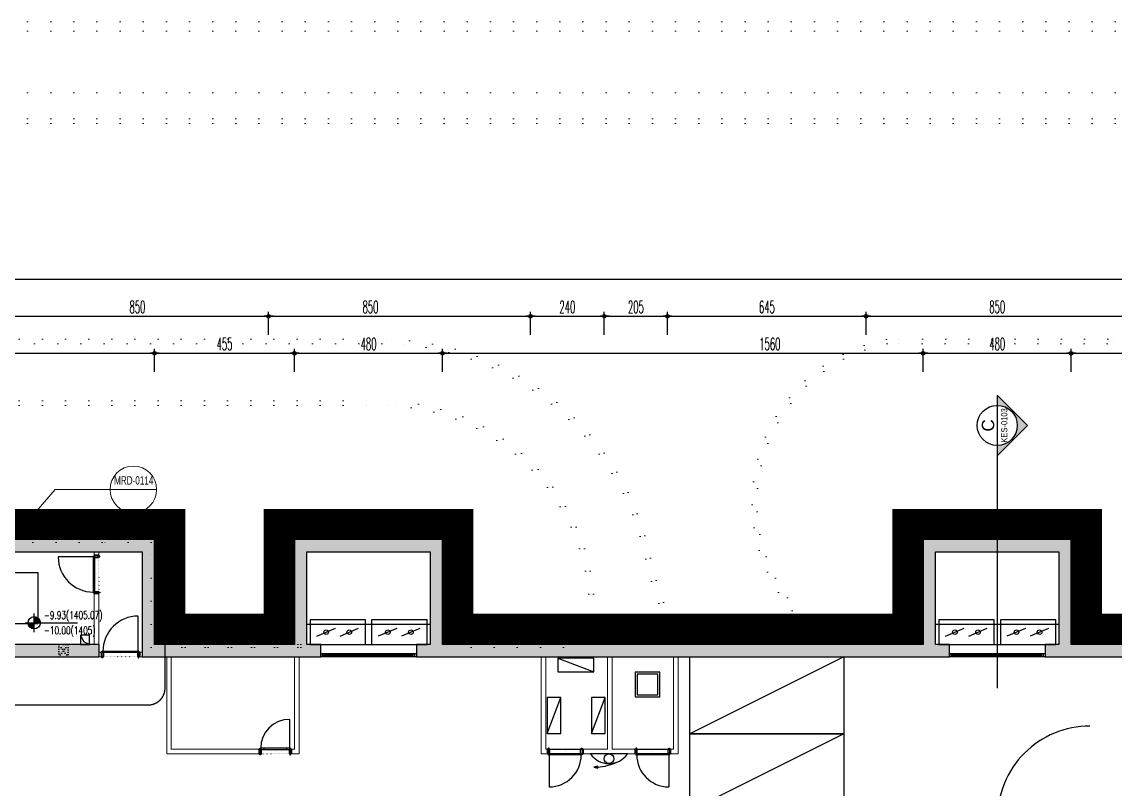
# Model space of a CAD drawing. Extents: x -5598 to 26293, y -3808 to 13850.
# Drawn here: x 12075 to 15622, y 11361 to 13850 of the extents above; entities that cross this region are included whole.
import ezdxf
from ezdxf.enums import TextEntityAlignment as Align

# ---------------------------------------------------------------- set-up
doc = ezdxf.new("R2010")
doc.units = 0
doc.header["$LTSCALE"] = 100
doc.header["$MEASUREMENT"] = 0
for name, pattern in [('DOT', [0.25, 0, -0.25]), ('HIDDEN', [0.375, 0.25, -0.125]), ('HIDDEN2', [4.7625, 3.175, -1.5875])]:
    doc.linetypes.add(name, pattern=pattern)
for name, color, linetype in [('ELEKTRIK', 7, 'Continuous'), ('GOR', 7, 'Continuous'), ('IZ', 7, 'Continuous'), ('KA-PEN', 5, 'Continuous'), ('KA-PEN-3 @ 1', 5, 'Continuous'), ('KA-PEN-4 @ 1', 5, 'Continuous'), ('KA-PEN-5 @ 1', 5, 'Continuous'), ('KOLON', 7, 'Continuous'), ('KOR KASA', 1, 'Continuous'), ('KOT', 7, 'Continuous'), ('MEKANIK', 7, 'Continuous'), ('MERD', 7, 'Continuous'), ('OK', 7, 'Continuous'), ('OLCU DIS', 7, 'Continuous'), ('SOLID', 7, 'Continuous'), ('TARAMA', 7, 'Continuous'), ('TEFRIS', 7, 'Continuous'), ('TEFRIS YANGIN', 7, 'Continuous'), ('YAZI', 7, 'Continuous')]:
    doc.layers.add(name, color=color, linetype=linetype)
for name, color, linetype, lineweight in [('Y-DETAIL NUMBER', 140, 'Continuous', 18), ('Y-DUVAR GAZBETON', 161, 'Continuous', 20), ('YOLLAR', 7, 'Continuous', 15)]:
    doc.layers.add(name, color=color, linetype=linetype, lineweight=lineweight)
doc.styles.add('ARIAL', font='arial.ttf', dxfattribs={"width": 0.7})
doc.styles.add('OLC-50', font='romans.shx', dxfattribs={"width": 0.5, "height": 0.15})
doc.styles.add('olcu', font='romans.shx', dxfattribs={"width": 0.5})
doc.styles.add('style5', font='', dxfattribs={"height": 12})
doc.styles.get('style5').set_extended_font_data('Haettenschweiler', bold=True)
doc.dimstyles.new('1-200', dxfattribs={"dimtxt": 40, "dimasz": 2, "dimexe": 0, "dimexo": 0, "dimgap": 10, "dimtad": 1, "dimdec": 4, "dimrnd": 0.1, "dimzin": 9, "dimdsep": 46, "dimtxsty": 'olcu', "dimblk1": 'SOL', "dimblk2": 'SAG', "dimsah": 1, "dimcen": 0, "dimse1": 1, "dimse2": 1, "dimclre": 13, "dimadec": 0, "dimazin": 0, "dimtfac": 1, "dimtdec": 4, "dimtix": 1, "dimtmove": 2, "dimatfit": 2, "dimldrblk": 'SOL', "dimfxl": 0, "dimtolj": 1, "dimarcsym": 0})

# ---------------------------------------------------------------- blocks, each defined once
blk = doc.blocks.new('OK-OTOPARK2')
at = {"layer": 'OK'}
blk.add_lwpolyline([(212.1, 87.9, 0.414214), (-87.9, -212.1)], format="xyb", dxfattribs=at)
blk.add_lwpolyline([(-88.2, -324.2), (-54.2, -212.1), (-121.6, -212.1)], close=True, dxfattribs=at)
blk = doc.blocks.new('OTOPARK')
at = {"color": 0}
blk.add_line((0, 0), (250, -500), dxfattribs=at)
blk.add_lwpolyline([(0, -500), (0, 0), (250, 0), (250, -500)], close=True, dxfattribs=at)
blk = doc.blocks.new('*U42')
h = blk.add_hatch(color=256)
edge = h.paths.add_edge_path()
edge.add_arc((0, 0), 0.65, 180, 360, ccw=False)
edge.add_line((-0.65, 0), (-0.985, 0))
edge.add_line((-0.985, 0), (0, -0.985))
edge.add_line((0, -0.985), (0.985, 0))
edge.add_line((0.985, 0), (0.65, 0))
at = {"linetype": 'HIDDEN2', "ltscale": 0.2}
blk.add_line((-0.985, 0), (-8.523, 0), dxfattribs=at)
for p, q in [((0.985, 0), (-0.985, 0)), ((0, -0.985), (-0.985, 0)), ((0, -0.985), (0.985, 0))]:
    blk.add_line(p, q)
blk.add_circle((0, 0), 0.65)
at = {"style": 'ARIAL'}
blk.add_attdef('A', text='', height=0.4, dxfattribs=at).set_placement((0, 0.3), align=Align.MIDDLE_CENTER)
at = {"style": 'ARIAL', "width": 0.8}
blk.add_attdef('AL134', text='', height=0.2, dxfattribs=at).set_placement((0, -0.225), align=Align.MIDDLE_CENTER)
blk = doc.blocks.new('KESIT YERLERI')
at = {"layer": 'YAZI', "color": 7, "xscale": 100, "yscale": 100, "zscale": 100, "rotation": 90}
blk.add_blockref('*U42', (18535, 20920.4), dxfattribs=at).add_auto_attribs({'A': 'C', 'AL134': 'KES-0103'})
blk = doc.blocks.new('*U550')
at = {"color": 0, "linetype": 'ByBlock', "ltscale": 3}
for p, q in [((14849.9, 1530), (-5410.1, 1530)), ((14849.9, 1500), (-5410.1, 1500)), ((14849.9, 1300), (-5410.1, 1300)), ((14849.9, 1215), (-5410.1, 1215)), ((14849.9, 1200), (-5410.1, 1200)), ((1230, 500), (7363, 500)), ((9718.4, 500), (9001, 500)), ((7363, 485), (1230, 485)), ((9716.9, 485), (9002.5, 485))]:
    blk.add_line(p, q, dxfattribs=at)
at = {"color": 16, "linetype": 'ByBlock', "ltscale": 3}
for p, q in [((1230, 300), (7363, 300)), ((1230, 285), (7363, 285)), ((6456, -149), (5645, -149)), ((6456, -159), (5655, -159)), ((6625, -149), (6456, -149)), ((6615, -159), (6456, -159)), ((6615, -500), (6615, -159)), ((6625, -490), (6625, -149)), ((7100, -490), (6625, -490)), ((7952.9, -485), (7550, -485)), ((7100, -500), (6615, -500)), ((7952.9, -500), (7550, -500))]:
    blk.add_line(p, q, dxfattribs=at)
for points in [[(7090, -490), (6625, -490), (6625, -149), (6456, -149)], [(7090, -500), (6615, -500), (6615, -159), (6456, -159)]]:
    blk.add_lwpolyline(points, dxfattribs=at)
at = {"color": 0, "linetype": 'ByBlock', "ltscale": 3}
for centre, radius, start, end in [((7363, -390), 890, 11.6684, 90), ((9104.7, -30), 540, 101.071, 238.4187), ((9614.7, -30), 540, 301.5855, 78.9261), ((7363, -390), 875, 11.6684, 90), ((9104.7, -30), 525, 101.2285, 241.1919), ((9614.7, -30), 525, 298.813, 78.7685), ((9106.2, -30), 890, 191.6684, 211.1215), ((9106.2, -30), 905, 191.6684, 210.5498)]:
    blk.add_arc(centre, radius, start, end, dxfattribs=at)
at = {"color": 16, "linetype": 'ByBlock', "ltscale": 3}
for centre, radius, start, end in [((7363, -390), 690, 359.0289, 90), ((7363, -390), 675, 359.0289, 90), ((7952.9, -400), 85, 270, 359.0289), ((7952.9, -400), 100, 270, 359.0289)]:
    blk.add_arc(centre, radius, start, end, dxfattribs=at)
blk = doc.blocks.new('DETAYNO4-200')
at = {"layer": 'Y-DETAIL NUMBER'}
for p, q in [((-107976.8, -237574.8), (-107576.8, -237574.8)), ((-107576.8, -237574.8), (-107105.9, -237574.8))]:
    blk.add_line(p, q, dxfattribs=at)
blk.add_circle((-107776.8, -237574.8), 200, dxfattribs=at)
at = {"layer": 'Y-DETAIL NUMBER', "style": 'style5'}
for tag, p in [('CIZIMNO', (-107776.8, -237564.8)), ('PAFTANO', (-107776.8, -237702.7))]:
    blk.add_attdef(tag, text='', height=120, dxfattribs=at).set_placement(p, align=Align.CENTER)
blk = doc.blocks.new('ELEKTRIK DATA KABINI')
at = {"color": 0}
for points in [[(0, -80), (80, -80), (80, 0), (0, 0)], [(6.5, -73.5), (73.5, -73.5), (73.5, -6.5), (6.5, -6.5)]]:
    blk.add_lwpolyline(points, close=True, dxfattribs=at)
blk = doc.blocks.new('ELEKTRIK PANO')
at = {"color": 0}
blk.add_line((0, -116.8), (43.8, 0), dxfattribs=at)
blk.add_lwpolyline([(0, -116.8), (43.8, -116.8), (43.8, 0), (0, 0)], close=True, dxfattribs=at)
blk = doc.blocks.new('*U93')
at = {"layer": 'KOR KASA'}
for p, q in [((0, 126), (15, 126)), ((15, 126), (15, 123)), ((0, 23), (0, 20)), ((0, 23), (15, 23)), ((15, 23), (15, 20))]:
    blk.add_line(p, q, dxfattribs=at)
for points in [[(15, 126), (0, 123)], [(0, 126), (15, 123)], [(0, 126), (0, 123)], [(0, 123), (15, 123)], [(15, 23), (0, 20)], [(0, 23), (15, 20)], [(0, 20), (15, 20)]]:
    blk.add_lwpolyline(points, dxfattribs=at)
blk = doc.blocks.new('*U95')
at = {"layer": 'KOR KASA'}
for p, q in [((0, 126), (15, 126)), ((15, 126), (15, 123)), ((0, 13), (0, 10)), ((0, 13), (15, 13)), ((15, 13), (15, 10))]:
    blk.add_line(p, q, dxfattribs=at)
for points in [[(15, 126), (0, 123)], [(0, 126), (15, 123)], [(0, 126), (0, 123)], [(0, 123), (15, 123)], [(15, 13), (0, 10)], [(0, 13), (15, 10)], [(0, 10), (15, 10)]]:
    blk.add_lwpolyline(points, dxfattribs=at)
blk = doc.blocks.new('*U101')
at = {"layer": 'KOR KASA'}
for p, q in [((0, 126), (15, 126)), ((15, 126), (15, 123)), ((0, 13), (0, 10)), ((0, 13), (15, 13)), ((15, 13), (15, 10))]:
    blk.add_line(p, q, dxfattribs=at)
for points in [[(15, 126), (0, 123)], [(0, 126), (15, 123)], [(0, 126), (0, 123)], [(0, 123), (15, 123)], [(15, 13), (0, 10)], [(0, 13), (15, 10)], [(0, 10), (15, 10)]]:
    blk.add_lwpolyline(points, dxfattribs=at)
blk = doc.blocks.new('*U167')
at = {"color": 0, "lineweight": -2}
for p, q in [((-3, 18), (-3, 112)), ((-87, 18), (-87, 14)), ((-50, 7.5), (-50, 7.5)), ((-13, 18), (-13, 14))]:
    blk.add_line(p, q, dxfattribs=at)
at = {"color": 0, "linetype": 'DOT', "ltscale": 0.1}
blk.add_line((-100, 0), (0, 0), dxfattribs=at)
at = {"color": 0, "lineweight": -2}
for points in [[(-100, 15), (-100, 18), (-97, 18), (-97, 14), (-95, 14), (-95, 1), (-97, 1), (-97, -3), (-100, -3), (-100, 0)], [(0, 15), (0, 18), (-3, 18), (-3, 14), (-5, 14), (-5, 1), (-3, 1), (-3, -3), (0, -3), (0, 0)]]:
    blk.add_lwpolyline(points, dxfattribs=at)
blk.add_lwpolyline([(-97, 18), (-97, 14), (-3, 14), (-3, 18)], close=True, dxfattribs=at)
blk.add_arc((-3, 18), 94, 90, 180, dxfattribs=at)
at = {"style": 'OLC-50', "width": 0.5, "flags": 1}
for tag, p in [('K-NO', (-172.8, -83.8)), ('K-KANRENK', (7.7, -88.8)), ('K-BLOK', (-173.4, -120.6)), ('K-KASRENK', (8.8, -126.7)), ('K-KAT', (-174.3, -156)), ('K-TAMACILMA', (7.2, -165.7)), ('K-MAHALKOD', (-173.3, -194)), ('K-FOTOSEL', (8.2, -201.7)), ('K-MAHALAD', (-174.8, -233)), ('K-HERMETIK', (10.1, -236.3)), ('K-ACILISYON', (-173.8, -268.9)), ('K-HIDROLIK', (7.8, -270.2)), ('K-YANGIN', (-171.9, -303.5)), ('K-KART', (9.6, -303.8)), ('K-KANATTIP', (-174.2, -337.4)), ('K-BAND', (8.2, -345.7)), ('K-KANATMALZ', (-172.4, -371.1)), ('K-MENFEZ', (10.1, -380.3)), ('K-KASAMALZ', (-171.4, -410.1)), ('K-PBAR', (7.8, -414.1)), ('K-KASATIP', (-172, -446.8)), ('K-ELEKTRIKLI', (9.6, -447.8)), ('K-DUVAR', (-172, -485.2)), ('K-TIP', (9.6, -486.4)), ('K-REZ1', (9.6, -524.3)), ('K-REZ2', (9.6, -560.8)), ('K-REZ3', (9.6, -600.7))]:
    blk.add_attdef(tag, p, '', height=30, dxfattribs=at)
blk = doc.blocks.new('*U226')
at = {"color": 0, "linetype": 'DOT', "ltscale": 0.2}
blk.add_line((-110, 15), (0, 15), dxfattribs=at)
at = {"color": 0}
for p, q in [((-97, -3), (-97, 1)), ((-55, 7.5), (-55, 7.5)), ((-13.1, -3), (-13.1, 1)), ((-3, -3), (-3, -107))]:
    blk.add_line(p, q, dxfattribs=at)
at = {"color": 0, "lineweight": -3}
for points in [[(-110, 0), (-110, -3), (-107, -3), (-107, 1), (-105, 1), (-105, 14), (-107, 14), (-107, 18), (-110, 18), (-110, 15)], [(0, 0), (0, -3), (-3, -3), (-3, 1), (-5, 1), (-5, 14), (-3, 14), (-3, 18), (0, 18), (0, 15)]]:
    blk.add_lwpolyline(points, dxfattribs=at)
at = {"color": 0}
blk.add_lwpolyline([(-107, -3), (-107, 1), (-3, 1), (-3, -3)], close=True, dxfattribs=at)
blk.add_arc((-3, -3), 104, 180, 270, dxfattribs=at)
at = {"style": 'OLC-50', "width": 0.5, "flags": 1}
for tag, p in [('K-NO', (-177.8, -83.8)), ('K-KANRENK', (2.7, -88.8)), ('K-BLOK', (-178.4, -120.6)), ('K-KASRENK', (3.8, -126.7)), ('K-KAT', (-179.3, -156)), ('K-TAMACILMA', (2.2, -165.7)), ('K-MAHALKOD', (-178.3, -194)), ('K-FOTOSEL', (3.2, -201.7)), ('K-MAHALAD', (-179.8, -233)), ('K-HERMETIK', (5.1, -236.3)), ('K-ACILISYON', (-178.8, -268.9)), ('K-HIDROLIK', (2.8, -270.2)), ('K-YANGIN', (-176.9, -303.5)), ('K-KART', (4.6, -303.8)), ('K-KANATTIP', (-179.2, -337.4)), ('K-BAND', (3.2, -345.7)), ('K-KANATMALZ', (-177.4, -371.1)), ('K-MENFEZ', (5.1, -380.3)), ('K-KASAMALZ', (-176.4, -410.1)), ('K-PBAR', (2.8, -414.1)), ('K-KASATIP', (-177, -446.8)), ('K-ELEKTRIKLI', (4.6, -447.8)), ('K-DUVAR', (-177, -485.2)), ('K-TIP', (4.6, -496.9)), ('K-REZ1', (4.6, -534.8)), ('K-REZ2', (4.6, -571.3)), ('K-REZ3', (4.6, -611.2))]:
    blk.add_attdef(tag, p, '', height=30, dxfattribs=at)
blk = doc.blocks.new('*U227')
at = {"color": 0, "linetype": 'DOT', "ltscale": 0.2}
blk.add_line((-110, 15), (0, 15), dxfattribs=at)
at = {"color": 0}
for p, q in [((-97, -3), (-97, 1)), ((-55, 7.5), (-55, 7.5)), ((-13.1, -3), (-13.1, 1)), ((-107, -3), (-107, -107))]:
    blk.add_line(p, q, dxfattribs=at)
at = {"color": 0, "lineweight": -3}
for points in [[(-110, 0), (-110, -3), (-107, -3), (-107, 1), (-105, 1), (-105, 14), (-107, 14), (-107, 18), (-110, 18), (-110, 15)], [(0, 0), (0, -3), (-3, -3), (-3, 1), (-5, 1), (-5, 14), (-3, 14), (-3, 18), (0, 18), (0, 15)]]:
    blk.add_lwpolyline(points, dxfattribs=at)
at = {"color": 0}
blk.add_lwpolyline([(-107, -3), (-107, 1), (-3, 1), (-3, -3)], close=True, dxfattribs=at)
blk.add_arc((-107, -3), 104, 270, 0, dxfattribs=at)
at = {"style": 'OLC-50', "width": 0.5, "flags": 1}
for tag, p in [('K-NO', (-177.8, -83.8)), ('K-KANRENK', (2.7, -88.8)), ('K-BLOK', (-178.4, -120.6)), ('K-KASRENK', (3.8, -126.7)), ('K-KAT', (-179.3, -156)), ('K-TAMACILMA', (2.2, -165.7)), ('K-MAHALKOD', (-178.3, -194)), ('K-FOTOSEL', (3.2, -201.7)), ('K-MAHALAD', (-179.8, -233)), ('K-HERMETIK', (5.1, -236.3)), ('K-ACILISYON', (-178.8, -268.9)), ('K-HIDROLIK', (2.8, -270.2)), ('K-YANGIN', (-176.9, -303.5)), ('K-KART', (4.6, -303.8)), ('K-KANATTIP', (-179.2, -337.4)), ('K-BAND', (3.2, -345.7)), ('K-KANATMALZ', (-177.4, -371.1)), ('K-MENFEZ', (5.1, -380.3)), ('K-KASAMALZ', (-176.4, -410.1)), ('K-PBAR', (2.8, -414.1)), ('K-KASATIP', (-177, -446.8)), ('K-ELEKTRIKLI', (4.6, -447.8)), ('K-DUVAR', (-177, -485.2)), ('K-TIP', (4.6, -496.9)), ('K-REZ1', (4.6, -534.8)), ('K-REZ2', (4.6, -571.3)), ('K-REZ3', (4.6, -611.2))]:
    blk.add_attdef(tag, p, '', height=30, dxfattribs=at)
blk = doc.blocks.new('KOT-PL(TEMIZ&KABA)')
at = {"layer": 'KOT', "linetype": 'Continuous', "lineweight": -3}
h = blk.add_hatch(color=7, dxfattribs=at)
h.paths.add_polyline_path([(0, 0), (0.2, 0, 0.414214), (0, 0.2)])
h.paths.add_polyline_path([(0, 0), (-0.2, 0, 0.414214), (0, -0.2)])
at = {"layer": 'KOT', "color": 7, "lineweight": -3}
for p, q in [((-0.3, 0), (1.4, 0)), ((0, -0.3), (0, 0.3))]:
    blk.add_line(p, q, dxfattribs=at)
at = {"layer": 'KOT', "color": 7, "linetype": 'Continuous', "lineweight": -3}
blk.add_circle((0, 0), 0.2, dxfattribs=at)
at = {"layer": 'KOT', "color": 7, "linetype": 'Continuous', "lineweight": -3, "style": 'olcu', "width": 0.7}
for tag, p in [('KOTTEMIZ', (0.31, 0.122)), ('KOTKABA', (0.31, -0.373))]:
    blk.add_attdef(tag, p, '', height=0.25, dxfattribs=at)
blk = doc.blocks.new('*U542')
h = blk.add_hatch()
h.set_pattern_fill('LINE', color=16, scale=25, angle=45)
h.set_pattern_definition([(45, (160, 0), (-2.20971, 2.20971), [])])
h.paths.add_polyline_path([(300, -10), (300, 0), (10, 0), (10, -10)])
at = {"color": 0}
for p, q in [((0, 0), (310, 0)), ((5, 0), (5, -10)), ((10, 0), (10, -10)), ((300, 0), (300, -10)), ((305, 0), (305, -10)), ((0, -10), (310, -10))]:
    blk.add_line(p, q, dxfattribs=at)
at = {"color": 16}
blk.add_line((310, -40), (0, -40), dxfattribs=at)
blk = doc.blocks.new('*U506')
at = {"color": 0, "linetype": 'DOT', "ltscale": 0.1}
blk.add_line((-120, 15), (0, 15), dxfattribs=at)
at = {"color": 0, "lineweight": -2}
for p, q in [((-107, -3), (-107, 1)), ((-60, 7.5), (-60, 7.5)), ((-13.1, -3), (-13.1, 1)), ((-117, -3), (-117, -117))]:
    blk.add_line(p, q, dxfattribs=at)
for points in [[(-120, 0), (-120, -3), (-117, -3), (-117, 1), (-115, 1), (-115, 14), (-117, 14), (-117, 18), (-120, 18), (-120, 15)], [(0, 0), (0, -3), (-3, -3), (-3, 1), (-5, 1), (-5, 14), (-3, 14), (-3, 18), (0, 18), (0, 15)]]:
    blk.add_lwpolyline(points, dxfattribs=at)
blk.add_lwpolyline([(-117, -3), (-117, 1), (-3, 1), (-3, -3)], close=True, dxfattribs=at)
blk.add_arc((-117, -3), 114, 270, 0, dxfattribs=at)
at = {"style": 'OLC-50', "width": 0.5, "flags": 1}
for tag, p in [('K-NO', (-182.8, -83.8)), ('K-KANRENK', (-2.3, -88.8)), ('K-BLOK', (-183.4, -120.6)), ('K-KASRENK', (-1.2, -126.7)), ('K-KAT', (-184.3, -156)), ('K-TAMACILMA', (-2.8, -165.7)), ('K-MAHALKOD', (-183.3, -194)), ('K-FOTOSEL', (-1.8, -201.7)), ('K-MAHALAD', (-184.8, -233)), ('K-HERMETIK', (0.1, -236.3)), ('K-ACILISYON', (-183.8, -268.9)), ('K-HIDROLIK', (-2.2, -270.2)), ('K-YANGIN', (-181.9, -303.5)), ('K-KART', (-0.4, -303.8)), ('K-KANATTIP', (-184.2, -337.4)), ('K-BAND', (-1.8, -345.7)), ('K-KANATMALZ', (-182.4, -371.1)), ('K-MENFEZ', (0.1, -380.3)), ('K-KASAMALZ', (-181.4, -410.1)), ('K-PBAR', (-2.2, -414.1)), ('K-KASATIP', (-182, -446.8)), ('K-ELEKTRIKLI', (-0.4, -447.8)), ('K-DUVAR', (-182, -485.2)), ('K-TIP', (-0.4, -486.4)), ('K-REZ1', (-0.4, -524.3)), ('K-REZ2', (-0.4, -560.8)), ('K-REZ3', (-0.4, -600.7))]:
    blk.add_attdef(tag, p, '', height=30, dxfattribs=at)
blk = doc.blocks.new('*U519')
at = {"color": 0, "linetype": 'DOT', "ltscale": 0.1}
blk.add_line((-120, 15), (0, 15), dxfattribs=at)
at = {"color": 0, "lineweight": -2}
for p, q in [((-107, -3), (-107, 1)), ((-60, 7.5), (-60, 7.5)), ((-13.1, -3), (-13.1, 1)), ((-117, -3), (-117, -117))]:
    blk.add_line(p, q, dxfattribs=at)
for points in [[(-120, 0), (-120, -3), (-117, -3), (-117, 1), (-115, 1), (-115, 14), (-117, 14), (-117, 18), (-120, 18), (-120, 15)], [(0, 0), (0, -3), (-3, -3), (-3, 1), (-5, 1), (-5, 14), (-3, 14), (-3, 18), (0, 18), (0, 15)]]:
    blk.add_lwpolyline(points, dxfattribs=at)
blk.add_lwpolyline([(-117, -3), (-117, 1), (-3, 1), (-3, -3)], close=True, dxfattribs=at)
blk.add_arc((-117, -3), 114, 270, 0, dxfattribs=at)
at = {"style": 'OLC-50', "width": 0.5, "flags": 1}
for tag, p in [('K-NO', (-182.8, -83.8)), ('K-KANRENK', (-2.3, -88.8)), ('K-BLOK', (-183.4, -120.6)), ('K-KASRENK', (-1.2, -126.7)), ('K-KAT', (-184.3, -156)), ('K-TAMACILMA', (-2.8, -165.7)), ('K-MAHALKOD', (-183.3, -194)), ('K-FOTOSEL', (-1.8, -201.7)), ('K-MAHALAD', (-184.8, -233)), ('K-HERMETIK', (0.1, -236.3)), ('K-ACILISYON', (-183.8, -268.9)), ('K-HIDROLIK', (-2.2, -270.2)), ('K-YANGIN', (-181.9, -303.5)), ('K-KART', (-0.4, -303.8)), ('K-KANATTIP', (-184.2, -337.4)), ('K-BAND', (-1.8, -345.7)), ('K-KANATMALZ', (-182.4, -371.1)), ('K-MENFEZ', (0.1, -380.3)), ('K-KASAMALZ', (-181.4, -410.1)), ('K-PBAR', (-2.2, -414.1)), ('K-KASATIP', (-182, -446.8)), ('K-ELEKTRIKLI', (-0.4, -447.8)), ('K-DUVAR', (-182, -485.2)), ('K-TIP', (-0.4, -486.4)), ('K-REZ1', (-0.4, -524.3)), ('K-REZ2', (-0.4, -560.8)), ('K-REZ3', (-0.4, -600.7))]:
    blk.add_attdef(tag, p, '', height=30, dxfattribs=at)
blk = doc.blocks.new('*U91')
at = {"layer": 'KOR KASA'}
for p, q in [((0, 126), (15, 126)), ((15, 126), (15, 123)), ((0, 3), (0, 0)), ((0, 3), (15, 3)), ((15, 3), (15, 0))]:
    blk.add_line(p, q, dxfattribs=at)
for points in [[(15, 126), (0, 123)], [(0, 126), (15, 123)], [(0, 126), (0, 123)], [(0, 123), (15, 123)], [(15, 3), (0, 0)], [(0, 3), (15, 0)], [(0, 0), (15, 0)]]:
    blk.add_lwpolyline(points, dxfattribs=at)
blk = doc.blocks.new('TASIYICI SISTEM (1.BODRUM KAT)')
at = {"layer": 'TARAMA'}
h = blk.add_hatch(dxfattribs=at)
h.set_pattern_fill('ANSI33', color=253, scale=100)
h.set_pattern_definition([(45, (-5880, -12320), (-17.67767, 17.67767), []), (45, (-5862.322, -12320), (-17.67767, 17.67767), [12.5, -6.25])])
h.paths.add_polyline_path([(14455, -490), (14410, -490), (14410, -190), (14810, -190), (14810, -490), (14765, -490), (14765, -530), (14890, -530), (14890, -1480), (15145, -1480), (15145, -1450), (14920, -1450), (14920, -530), (15350, -530), (15350, -4295.5), (15370, -4340.5), (15390, -4295.5), (15390, -490), (14850, -490), (14850, -150), (14370, -150), (14370, -490), (9600, -490), (9600, -150), (9120, -150), (9120, -490), (7560, -490), (7560, -150), (7080, -150), (7080, -490), (6625, -490), (6625, -150), (5645, -150), (5645, -490), (5200, -490), (5200, -150), (4720, -150), (4720, -490), (2000, -490), (2000, -150), (1520, -150), (1520, -490), (375, -490), (375, -150), (-55, -150), (-55, -110), (-2165, -110), (-2165, -20), (-3305, -20), (-3305, 320), (-3910, 320), (-3910, -20), (-4940, -20), (-4940, 320), (-5610, 320), (-5610, -20), (-6080, -20), (-6080, -60), (-5525, -60), (-5525, -20), (-5570, -20), (-5570, 280), (-5170, 280), (-5170, -20), (-5215, -20), (-5215, -60), (-5110, -60), (-5110, -20), (-5145, -20), (-5145, 280), (-4980, 280), (-4980, -20), (-5020, -20), (-5020, -60), (-3825, -60), (-3825, -20), (-3870, -20), (-3870, 280), (-3470, 280), (-3470, -20), (-3515, -20), (-3515, -60), (-3445, -60), (-3445, -20), (-3445, 280), (-3345, 280), (-3345, -60), (-2225, -60), (-2225, -190), (-2095, -190), (-2095, -150), (-1385, -150), (-1385, -265), (-1355, -265), (-1355, -150), (-1005, -150), (-1005, -265), (-975, -265), (-975, -150), (-95, -150), (-95, -580), (-975, -580), (-975, -405), (-1005, -405), (-1005, -610), (-65, -610), (-65, -530), (205, -530), (205, -490), (-65, -490), (-65, -190), (335, -190), (335, -490), (325, -490), (325, -530), (1605, -530), (1605, -490), (1560, -490), (1560, -190), (1960, -190), (1960, -490), (1915, -490), (1915, -530), (4805, -530), (4805, -490), (4760, -490), (4760, -190), (5160, -190), (5160, -490), (5115, -490), (5115, -530), (6445, -530), (6445, -490), (5685, -490), (5685, -190), (6585, -190), (6585, -530), (7165, -530), (7165, -490), (7120, -490), (7120, -190), (7520, -190), (7520, -490), (7475, -490), (7475, -530), (9205, -530), (9205, -490), (9160, -490), (9160, -190), (9560, -190), (9560, -490), (9515, -490), (9515, -530), (14455, -530)])
at = {"layer": 'GOR', "color": 6}
for p, q in [((7520, -425), (7120, -425)), ((9560, -425), (9160, -425))]:
    blk.add_line(p, q, dxfattribs=at)
at = {"layer": 'GOR', "color": 6, "ltscale": 0.5}
blk.add_lwpolyline([(6385, -490), (6415, -490), (6415, -460), (6385, -460)], close=True, dxfattribs=at)
blk.add_lwpolyline([(6385, -460), (6395, -480), (6415, -490)], dxfattribs=at)
at = {"layer": 'IZ', "color": 4, "linetype": 'DOT', "ltscale": 0.3}
for p, q in [((6345, -530), (6315, -490)), ((6315, -530), (6345, -490))]:
    blk.add_line(p, q, dxfattribs=at)
blk.add_lwpolyline([(6315, -530), (6345, -530), (6345, -490), (6315, -490)], close=True, dxfattribs=at)
at = {"layer": 'KOLON', "color": 4}
blk.add_line((6445, -490), (6445, -530), dxfattribs=at)
for points in [[(6445, -490), (5685, -490)], [(5685, -190), (6585, -190), (6585, -530), (7165, -530), (7165, -490), (7120, -490), (7120, -190), (7520, -190), (7520, -490), (7475, -490), (7475, -530), (9205, -530), (9205, -490), (9160, -490), (9160, -190), (9560, -190), (9560, -490), (9515, -490), (9515, -530), (14455, -530)], [(15390, -5575), (15390, -490), (14850, -490), (14850, -150), (14370, -150), (14370, -490), (9600, -490), (9600, -150), (9120, -150), (9120, -490), (7560, -490), (7560, -150), (7080, -150), (7080, -490), (6625, -490), (6625, -150), (5645, -150)], [(4760, -490), (4760, -190), (5160, -190), (5160, -490), (5115, -490), (5115, -530), (6445, -530)]]:
    blk.add_lwpolyline(points, dxfattribs=at)
at = {"layer": 'MERD', "color": 6}
blk.add_lwpolyline([(5889.9, -422.5), (6247.5, -422.5), (6247.5, -257.5), (5752.5, -257.5), (5752.5, -422.5), (5884.9, -422.5)], dxfattribs=at)
at = {"layer": 'Y-DUVAR GAZBETON'}
for p, q in [((6430, -190), (6430, -200)), ((6430, -200), (6445, -200)), ((6445, -190), (6445, -200)), ((6430, -326), (6430, -490)), ((6430, -326), (6445, -326)), ((6445, -326), (6445, -490))]:
    blk.add_line(p, q, dxfattribs=at)
for points in [[(6445, -530), (6452, -530), (6452, -515), (6445, -515)], [(6585, -530), (6578, -530), (6578, -515), (6585, -515)]]:
    blk.add_lwpolyline(points, dxfattribs=at)
at = {"layer": 'KA-PEN', "color": 5, "rotation": 180}
for p in [(7475, -530), (9515, -530)]:
    blk.add_blockref('*U542', p, dxfattribs=at)
at = {"layer": 'KA-PEN-5 @ 1'}
for name, p, rotation in [('*U519', (6430, -323), 270), ('*U506', (6455, -515), 180)]:
    blk.add_blockref(name, p, dxfattribs=dict(at, rotation=rotation))
at = {"layer": 'KOR KASA'}
for p, rotation in [((6445, -200), 180), ((6452, -515), 270)]:
    blk.add_blockref('*U91', p, dxfattribs=dict(at, rotation=rotation))
at = {"layer": 'KOT', "xscale": 100, "yscale": 100, "zscale": 100}
blk.add_blockref('KOT-PL(TEMIZ&KABA)', (6235.2, -419.6), dxfattribs=at).add_auto_attribs({'KOTTEMIZ': '-9.93(1405.07)', 'KOTKABA': '-10.00(1405)'})
blk = doc.blocks.new('SOL')
at = {"color": 0}
for p, q in [((0, 30), (0, -7)), ((7.6, 0), (-7, 0))]:
    blk.add_line(p, q, dxfattribs=at)
blk.add_circle((0, 0), 3, dxfattribs=at)
blk = doc.blocks.new('SAG')
at = {"color": 0}
for p, q in [((7.6, 0), (-7, 0)), ((0, -30), (0, 7))]:
    blk.add_line(p, q, dxfattribs=at)
blk.add_circle((0, 0), 3, dxfattribs=at)
blk = doc.blocks.new('*D382')
at = {"layer": 'OLCU DIS', "color": 0, "lineweight": -2, "transparency": 16777216}
blk.add_line((11527, 12775), (12503, 12775), dxfattribs=at)
at = {"layer": 'OLCU DIS', "color": 0, "lineweight": -2, "transparency": 16777216, "xscale": 2, "yscale": 2, "zscale": 2, "rotation": 180}
blk.add_blockref('SOL', (11525, 12775), dxfattribs=at)
at = {"layer": 'OLCU DIS', "color": 0, "lineweight": -2, "transparency": 16777216, "xscale": 2, "yscale": 2, "zscale": 2}
blk.add_blockref('SAG', (12505, 12775), dxfattribs=at)
at = {"layer": 'OLCU DIS', "color": 0, "transparency": 16777216, "insert": (12015, 12805), "char_height": 40, "attachment_point": 5, "style": 'olcu'}
blk.add_mtext('\\A1;980', dxfattribs=at)
blk = doc.blocks.new('*D383')
at = {"layer": 'OLCU DIS', "color": 0, "lineweight": -2, "transparency": 16777216}
blk.add_line((12507, 12775), (12958, 12775), dxfattribs=at)
at = {"layer": 'OLCU DIS', "color": 0, "lineweight": -2, "transparency": 16777216, "xscale": 2, "yscale": 2, "zscale": 2, "rotation": 180}
blk.add_blockref('SOL', (12505, 12775), dxfattribs=at)
at = {"layer": 'OLCU DIS', "color": 0, "lineweight": -2, "transparency": 16777216, "xscale": 2, "yscale": 2, "zscale": 2}
blk.add_blockref('SAG', (12960, 12775), dxfattribs=at)
at = {"layer": 'OLCU DIS', "color": 0, "transparency": 16777216, "insert": (12732.5, 12805), "char_height": 40, "attachment_point": 5, "style": 'olcu'}
blk.add_mtext('\\A1;455', dxfattribs=at)
blk = doc.blocks.new('*D384')
at = {"layer": 'OLCU DIS', "color": 0, "lineweight": -2, "transparency": 16777216}
blk.add_line((12962, 12775), (13438, 12775), dxfattribs=at)
at = {"layer": 'OLCU DIS', "color": 0, "lineweight": -2, "transparency": 16777216, "xscale": 2, "yscale": 2, "zscale": 2, "rotation": 180}
blk.add_blockref('SOL', (12960, 12775), dxfattribs=at)
at = {"layer": 'OLCU DIS', "color": 0, "lineweight": -2, "transparency": 16777216, "xscale": 2, "yscale": 2, "zscale": 2}
blk.add_blockref('SAG', (13440, 12775), dxfattribs=at)
at = {"layer": 'OLCU DIS', "color": 0, "transparency": 16777216, "insert": (13200, 12805), "char_height": 40, "attachment_point": 5, "style": 'olcu'}
blk.add_mtext('\\A1;480', dxfattribs=at)
blk = doc.blocks.new('*D385')
at = {"layer": 'OLCU DIS', "color": 0, "lineweight": -2, "transparency": 16777216}
blk.add_line((13442, 12775), (14998, 12775), dxfattribs=at)
at = {"layer": 'OLCU DIS', "color": 0, "lineweight": -2, "transparency": 16777216, "xscale": 2, "yscale": 2, "zscale": 2, "rotation": 180}
blk.add_blockref('SOL', (13440, 12775), dxfattribs=at)
at = {"layer": 'OLCU DIS', "color": 0, "lineweight": -2, "transparency": 16777216, "xscale": 2, "yscale": 2, "zscale": 2}
blk.add_blockref('SAG', (15000, 12775), dxfattribs=at)
at = {"layer": 'OLCU DIS', "color": 0, "transparency": 16777216, "insert": (14502.2, 12805), "char_height": 40, "attachment_point": 5, "style": 'olcu'}
blk.add_mtext('\\A1;1560', dxfattribs=at)
blk = doc.blocks.new('*D386')
at = {"layer": 'OLCU DIS', "color": 0, "lineweight": -2, "transparency": 16777216}
blk.add_line((15002, 12775), (15478, 12775), dxfattribs=at)
at = {"layer": 'OLCU DIS', "color": 0, "lineweight": -2, "transparency": 16777216, "xscale": 2, "yscale": 2, "zscale": 2, "rotation": 180}
blk.add_blockref('SOL', (15000, 12775), dxfattribs=at)
at = {"layer": 'OLCU DIS', "color": 0, "lineweight": -2, "transparency": 16777216, "xscale": 2, "yscale": 2, "zscale": 2}
blk.add_blockref('SAG', (15480, 12775), dxfattribs=at)
at = {"layer": 'OLCU DIS', "color": 0, "transparency": 16777216, "insert": (15240, 12805), "char_height": 40, "attachment_point": 5, "style": 'olcu'}
blk.add_mtext('\\A1;480', dxfattribs=at)
blk = doc.blocks.new('*D387')
at = {"layer": 'OLCU DIS', "color": 0, "lineweight": -2, "transparency": 16777216}
blk.add_line((15482, 12775), (20248, 12775), dxfattribs=at)
at = {"layer": 'OLCU DIS', "color": 0, "lineweight": -2, "transparency": 16777216, "xscale": 2, "yscale": 2, "zscale": 2, "rotation": 180}
blk.add_blockref('SOL', (15480, 12775), dxfattribs=at)
at = {"layer": 'OLCU DIS', "color": 0, "lineweight": -2, "transparency": 16777216, "xscale": 2, "yscale": 2, "zscale": 2}
blk.add_blockref('SAG', (20250, 12775), dxfattribs=at)
at = {"layer": 'OLCU DIS', "color": 0, "transparency": 16777216, "insert": (17803.1, 12805), "char_height": 40, "attachment_point": 5, "style": 'olcu'}
blk.add_mtext('\\A1;4770', dxfattribs=at)
blk = doc.blocks.new('*D423')
at = {"layer": 'OLCU DIS', "color": 0, "lineweight": -2, "transparency": 16777216}
blk.add_line((12027, 12895), (12873, 12895), dxfattribs=at)
at = {"layer": 'OLCU DIS', "color": 0, "lineweight": -2, "transparency": 16777216, "xscale": 2, "yscale": 2, "zscale": 2, "rotation": 180}
blk.add_blockref('SOL', (12025, 12895), dxfattribs=at)
at = {"layer": 'OLCU DIS', "color": 0, "lineweight": -2, "transparency": 16777216, "xscale": 2, "yscale": 2, "zscale": 2}
blk.add_blockref('SAG', (12875, 12895), dxfattribs=at)
at = {"layer": 'OLCU DIS', "color": 0, "transparency": 16777216, "insert": (12450, 12925), "char_height": 40, "attachment_point": 5, "style": 'olcu'}
blk.add_mtext('\\A1;850', dxfattribs=at)
blk = doc.blocks.new('*D424')
at = {"layer": 'OLCU DIS', "color": 0, "lineweight": -2, "transparency": 16777216}
blk.add_line((12877, 12895), (13723, 12895), dxfattribs=at)
at = {"layer": 'OLCU DIS', "color": 0, "lineweight": -2, "transparency": 16777216, "xscale": 2, "yscale": 2, "zscale": 2, "rotation": 180}
blk.add_blockref('SOL', (12875, 12895), dxfattribs=at)
at = {"layer": 'OLCU DIS', "color": 0, "lineweight": -2, "transparency": 16777216, "xscale": 2, "yscale": 2, "zscale": 2}
blk.add_blockref('SAG', (13725, 12895), dxfattribs=at)
at = {"layer": 'OLCU DIS', "color": 0, "transparency": 16777216, "insert": (13206.2, 12925), "char_height": 40, "attachment_point": 5, "style": 'olcu'}
blk.add_mtext('\\A1;850', dxfattribs=at)
blk = doc.blocks.new('*D425')
at = {"layer": 'OLCU DIS', "color": 0, "lineweight": -2, "transparency": 16777216}
blk.add_line((13727, 12895), (13963, 12895), dxfattribs=at)
at = {"layer": 'OLCU DIS', "color": 0, "lineweight": -2, "transparency": 16777216, "xscale": 2, "yscale": 2, "zscale": 2, "rotation": 180}
blk.add_blockref('SOL', (13725, 12895), dxfattribs=at)
at = {"layer": 'OLCU DIS', "color": 0, "lineweight": -2, "transparency": 16777216, "xscale": 2, "yscale": 2, "zscale": 2}
blk.add_blockref('SAG', (13965, 12895), dxfattribs=at)
at = {"layer": 'OLCU DIS', "color": 0, "transparency": 16777216, "insert": (13845, 12925), "char_height": 40, "attachment_point": 5, "style": 'olcu'}
blk.add_mtext('\\A1;240', dxfattribs=at)
blk = doc.blocks.new('*D426')
at = {"layer": 'OLCU DIS', "color": 0, "lineweight": -2, "transparency": 16777216}
blk.add_line((13967, 12895), (14168, 12895), dxfattribs=at)
at = {"layer": 'OLCU DIS', "color": 0, "lineweight": -2, "transparency": 16777216, "xscale": 2, "yscale": 2, "zscale": 2, "rotation": 180}
blk.add_blockref('SOL', (13965, 12895), dxfattribs=at)
at = {"layer": 'OLCU DIS', "color": 0, "lineweight": -2, "transparency": 16777216, "xscale": 2, "yscale": 2, "zscale": 2}
blk.add_blockref('SAG', (14170, 12895), dxfattribs=at)
at = {"layer": 'OLCU DIS', "color": 0, "transparency": 16777216, "insert": (14067.5, 12925), "char_height": 40, "attachment_point": 5, "style": 'olcu'}
blk.add_mtext('\\A1;205', dxfattribs=at)
blk = doc.blocks.new('*D427')
at = {"layer": 'OLCU DIS', "color": 0, "lineweight": -2, "transparency": 16777216}
blk.add_line((14172, 12895), (14813, 12895), dxfattribs=at)
at = {"layer": 'OLCU DIS', "color": 0, "lineweight": -2, "transparency": 16777216, "xscale": 2, "yscale": 2, "zscale": 2, "rotation": 180}
blk.add_blockref('SOL', (14170, 12895), dxfattribs=at)
at = {"layer": 'OLCU DIS', "color": 0, "lineweight": -2, "transparency": 16777216, "xscale": 2, "yscale": 2, "zscale": 2}
blk.add_blockref('SAG', (14815, 12895), dxfattribs=at)
at = {"layer": 'OLCU DIS', "color": 0, "transparency": 16777216, "insert": (14492.5, 12925), "char_height": 40, "attachment_point": 5, "style": 'olcu'}
blk.add_mtext('\\A1;645', dxfattribs=at)
blk = doc.blocks.new('*D428')
at = {"layer": 'OLCU DIS', "color": 0, "lineweight": -2, "transparency": 16777216}
blk.add_line((14817, 12895), (15663, 12895), dxfattribs=at)
at = {"layer": 'OLCU DIS', "color": 0, "lineweight": -2, "transparency": 16777216, "xscale": 2, "yscale": 2, "zscale": 2, "rotation": 180}
blk.add_blockref('SOL', (14815, 12895), dxfattribs=at)
at = {"layer": 'OLCU DIS', "color": 0, "lineweight": -2, "transparency": 16777216, "xscale": 2, "yscale": 2, "zscale": 2}
blk.add_blockref('SAG', (15665, 12895), dxfattribs=at)
at = {"layer": 'OLCU DIS', "color": 0, "transparency": 16777216, "insert": (15240, 12925), "char_height": 40, "attachment_point": 5, "style": 'olcu'}
blk.add_mtext('\\A1;850', dxfattribs=at)
blk = doc.blocks.new('*D438')
at = {"layer": 'OLCU DIS', "color": 0, "lineweight": -2, "transparency": 16777216}
blk.add_line((-2968, 13015), (21268, 13015), dxfattribs=at)
at = {"layer": 'OLCU DIS', "color": 0, "lineweight": -2, "transparency": 16777216, "xscale": 2, "yscale": 2, "zscale": 2, "rotation": 180}
blk.add_blockref('SOL', (-2970, 13015), dxfattribs=at)
at = {"layer": 'OLCU DIS', "color": 0, "lineweight": -2, "transparency": 16777216, "xscale": 2, "yscale": 2, "zscale": 2}
blk.add_blockref('SAG', (21270, 13015), dxfattribs=at)
at = {"layer": 'OLCU DIS', "color": 0, "transparency": 16777216, "insert": (9252.5, 13045), "char_height": 40, "attachment_point": 5, "style": 'olcu'}
blk.add_mtext('\\A1;24240', dxfattribs=at)
blk = doc.blocks.new('*D439')
at = {"layer": 'OLCU DIS', "color": 0, "lineweight": -2, "transparency": 16777216}
blk.add_line((21870, 12638), (21870, 12302), dxfattribs=at)
at = {"layer": 'OLCU DIS', "color": 0, "lineweight": -2, "transparency": 16777216, "xscale": 2, "yscale": 2, "zscale": 2}
for name, p, rotation in [('SOL', (21870, 12640), 90), ('SAG', (21870, 12300), 270)]:
    blk.add_blockref(name, p, dxfattribs=dict(at, rotation=rotation))
at = {"layer": 'OLCU DIS', "color": 0, "transparency": 16777216, "insert": (21840, 12470), "char_height": 40, "attachment_point": 5, "rotation": 90, "style": 'olcu'}
blk.add_mtext('\\A1;340', dxfattribs=at)
blk = doc.blocks.new('*D440')
at = {"layer": 'OLCU DIS', "color": 0, "lineweight": -2, "transparency": 16777216}
blk.add_line((21870, 12298), (21870, 12212), dxfattribs=at)
at = {"layer": 'OLCU DIS', "color": 0, "lineweight": -2, "transparency": 16777216, "xscale": 2, "yscale": 2, "zscale": 2}
for name, p, rotation in [('SOL', (21870, 12300), 90), ('SAG', (21870, 12210), 270)]:
    blk.add_blockref(name, p, dxfattribs=dict(at, rotation=rotation))
at = {"layer": 'OLCU DIS', "color": 0, "transparency": 16777216, "insert": (21840, 12255), "char_height": 40, "attachment_point": 5, "rotation": 90, "style": 'olcu'}
blk.add_mtext('\\A1;90', dxfattribs=at)
blk = doc.blocks.new('*D441')
at = {"layer": 'OLCU DIS', "color": 0, "lineweight": -2, "transparency": 16777216}
blk.add_line((21870, 12210), (21870, 12170), dxfattribs=at)
at = {"layer": 'OLCU DIS', "color": 0, "transparency": 16777216, "insert": (21840, 12190), "char_height": 40, "attachment_point": 5, "rotation": 90, "style": 'olcu'}
blk.add_mtext('\\A1;40', dxfattribs=at)
blk = doc.blocks.new('ALR_MOTORLU_DUMAN_DAMPERI_(120X80)')
at = {"color": 0}
blk.add_lwpolyline([(-90, -40), (90, -40), (90, 40), (-90, 40)], close=True, dxfattribs=at)
for points in [[(-67.5, -12.5), (-7.5, 12.5)], [(7.5, -12.5), (67.5, 12.5)]]:
    blk.add_lwpolyline(points, dxfattribs=at)
for centre in [(-37.5, 0), (37.5, 0)]:
    blk.add_circle(centre, 7.5, dxfattribs=at)
blk = doc.blocks.new('*U591')
blk.add_hatch(color=0).paths.add_polyline_path([(-35.7, -46.7), (-35.8, -39.5), (-49.1, -43.6)])
at = {"color": 0}
for points in [[(60, 0), (-60, 0)], [(-35.7, -46.7), (-35.8, -39.5), (-49.1, -43.6), (-35.7, -46.7)]]:
    blk.add_lwpolyline(points, dxfattribs=at)
blk.add_circle((0, -15.8), 15.8, dxfattribs=at)
for centre, radius, start, end in [((0, 41.3), 72.9, 214.5629, 325.4371), ((-46, 117.7), 161.1, 273.6365, 295.6326)]:
    blk.add_arc(centre, radius, start, end, dxfattribs=at)
blk = doc.blocks.new('YANGIN DOLAPLARI-B1')
at = {"color": 0}
blk.add_blockref('*U591', (13950, 11435), dxfattribs=at)

msp = doc.modelspace()

# ---------------------------------------------------------------- linework, layer by layer
at = {"layer": 'SOLID', "color": 251, "const_width": 100}
msp.add_lwpolyline([(11475, 12220.00012), (12555, 12220.00012), (12555, 11880), (12910, 11880), (12910, 12220), (13490, 12220), (13490, 11880), (14950, 11880), (14950, 12220), (15530, 12220), (15530, 11880), (20200, 11880), (20200, 12220), (20780, 12220), (20780, 11880), (21320, 11880), (21320, 6695)], dxfattribs=at)
at = {"layer": 'Y-DETAIL NUMBER'}
msp.add_lwpolyline([(12183.16781, 12333.06796), (12086.83082, 12221.27345)], dxfattribs=at)
at = {"layer": 'Y-DETAIL NUMBER', "linetype": 'HIDDEN', "const_width": 4.374}
msp.add_lwpolyline([(11520.34269, 12221.27345), (12484.27502, 12221.27345, -0.4142135624), (12539.27502, 12166.27345), (12539.27502, 11688.24886, -0.4142135624), (12484.27502, 11633.24886), (11520.34269, 11633.24886, -0.4142135624), (11465.34269, 11688.24886), (11465.34269, 12166.27345, -0.4142135624)], format="xyb", close=True, dxfattribs=at)
at = {"layer": 'Y-DUVAR GAZBETON'}
for p, q in [((12960, 11490.00004), (12960, 11790.00004)), ((13760, 11790.00004), (13760, 11475.00004)), ((13775, 11790.00004), (13775, 11490.00004)), ((13975, 11490.00004), (13975, 11790.00004)), ((13990, 11490.00004), (13990, 11790.00004)), ((14190, 11490.00004), (14190, 11790.00004)), ((14205, 11475.00004), (14205, 11790.00004)), ((12844, 11475.00004), (12844, 11490.00004)), ((12950, 11490.00004), (12960, 11490.00004)), ((12950, 11475.00004), (12950, 11490.00004)), ((13760, 11475.00004), (13780, 11475.00004)), ((13775, 11490.00004), (13780, 11490.00004)), ((13780, 11475.00004), (13780, 11490.00004)), ((13896, 11490.00004), (13975, 11490.00004)), ((13896, 11475.00004), (13896, 11490.00004)), ((13896, 11475.00004), (14064, 11475.00004)), ((13990, 11490.00004), (14064, 11490.00004)), ((14064, 11475.00004), (14064, 11490.00004)), ((14180, 11490.00004), (14190, 11490.00004)), ((14180, 11475.00004), (14180, 11490.00004)), ((14180, 11475.00004), (14205, 11475.00004))]:
    msp.add_line(p, q, dxfattribs=at)
for points in [[(12545, 11790.00004), (12545, 11475.00004), (12844, 11475.00004)], [(12560, 11790.00004), (12560, 11490.00004), (12844, 11490.00004)], [(12950, 11475.00004), (12975, 11475.00004), (12975, 11790.00004)]]:
    msp.add_lwpolyline(points, dxfattribs=at)

# ---------------------------------------------------------------- block references
at = {"layer": 'ELEKTRIK', "color": 37, "rotation": 270}
msp.add_blockref('ELEKTRIK PANO', (13931.2, 11785), dxfattribs=at)
at = {"layer": 'ELEKTRIK', "color": 37}
for name, p in [('ELEKTRIK DATA KABINI', (14065, 11740)), ('ELEKTRIK PANO', (13780, 11658.4)), ('ELEKTRIK PANO', (13923.7, 11658.4))]:
    msp.add_blockref(name, p, dxfattribs=at)
at = {"layer": 'KA-PEN-3 @ 1'}
msp.add_blockref('*U167', (12947, 11475.00004), dxfattribs=at)
at = {"layer": 'KA-PEN-4 @ 1'}
for name, p in [('*U227', (13893, 11475)), ('*U226', (14177, 11475.00004))]:
    msp.add_blockref(name, p, dxfattribs=at)
at = {"layer": 'KOLON'}
msp.add_blockref('TASIYICI SISTEM (1.BODRUM KAT)', (5880, 12320), dxfattribs=at)
at = {"layer": 'KOR KASA', "rotation": 270}
for name, p in [('*U93', (12823.99999, 11490)), ('*U95', (13770, 11490.00008)), ('*U101', (14053.99999, 11490))]:
    msp.add_blockref(name, p, dxfattribs=at)
at = {"layer": 'MEKANIK', "color": 60}
for p in [(13099.99956, 11869.90645), (13300.00044, 11870.00021), (15139.99956, 11869.90645), (15340.00044, 11870.00021)]:
    msp.add_blockref('ALR_MOTORLU_DUMAN_DAMPERI_(120X80)', p, dxfattribs=at)
at = {"layer": 'OK', "color": 252}
msp.add_blockref('OK-OTOPARK2', (15328.23101, 11477.13193), dxfattribs=at)
at = {"layer": 'TEFRIS', "color": 11, "rotation": 270}
for p in [(14742.5, 11790), (14742.5, 11540)]:
    msp.add_blockref('OTOPARK', p, dxfattribs=at)
at = {"layer": 'TEFRIS YANGIN', "color": 11}
msp.add_blockref('YANGIN DOLAPLARI-B1', (30, 40), dxfattribs=at)
at = {"layer": 'Y-DETAIL NUMBER'}
ref = msp.add_blockref('DETAYNO4-200', (-28302.87074, -77470.22066), dxfattribs=dict(at, xscale=0.3779999999329448, yscale=0.3779999999329448, zscale=0.3779999999329448, rotation=180))
ref.add_attrib('CIZIMNO', 'MRD-0114', dxfattribs={"height": 27, "style": 'ARIAL', "width": 0.7}).set_placement((12438.01343, 12375.90733), align=Align.TOP_CENTER)
at = {"layer": 'YAZI'}
msp.add_blockref('KESIT YERLERI', (-3295, -8379.7089), dxfattribs=at)
at = {"layer": 'YOLLAR', "color": 9, "linetype": 'DOT'}
msp.add_blockref('*U550', (5880, 12320.00004), dxfattribs=at)

# ---------------------------------------------------------------- dimensions: what is measured, and where the dimension line sits
at = {"layer": 'OLCU DIS', "color": 7}
for base, p1, p2, picture, middle in [((21270, 13015), (-2970, 12715), (21270, 12715), '*D438', (9252.53122, 13045)), ((13725, 12895), (12875, 12895), (13725, 12895), '*D424', (13206.22474, 12925)), ((15000, 12775), (13440, 12170), (15000, 12170), '*D385', (14502.22349, 12805)), ((20250, 12775), (15480, 12170), (20250, 12170), '*D387', (17803.11813, 12805))]:
    dim = msp.add_linear_dim(base=base, p1=p1, p2=p2, dimstyle='1-200', dxfattribs=at)
    dim.commit()
    dim.dimension.update_dxf_attribs({"geometry": picture, "text_midpoint": middle, "dimtype": 160})
for base, p1, p2, picture, middle in [((12875, 12895), (12025, 12895), (12875, 12895), '*D423', (12450, 12925)), ((13965, 12895), (13725, 12895), (13965, 12895), '*D425', (13845, 12925)), ((14170, 12895), (13965, 12895), (14170, 12895), '*D426', (14067.5, 12925)), ((14815, 12895), (14170, 12895), (14815, 12895), '*D427', (14492.5, 12925)), ((15665, 12895), (14815, 12895), (15665, 12895), '*D428', (15240, 12925)), ((12505, 12775), (11525, 12170.00024), (12505, 12170.00012), '*D382', (12015, 12805)), ((12960, 12775), (12505, 12170.00012), (12960, 12170), '*D383', (12732.5, 12805)), ((13440, 12775), (12960, 12170), (13440, 12170), '*D384', (13200, 12805)), ((15480, 12775), (15000, 12170), (15480, 12170), '*D386', (15240, 12805))]:
    dim = msp.add_linear_dim(base=base, p1=p1, p2=p2, dimstyle='1-200', dxfattribs=at)
    dim.commit()
    dim.dimension.update_dxf_attribs({"geometry": picture, "text_midpoint": middle})
for base, p1, p2, picture, middle in [((21870.00016, 12300), (2575, 12640), (2575, 12300), '*D439', (21840.00016, 12470)), ((21870.00016, 12210), (2575, 12300), (3715.00004, 12210), '*D440', (21840.00016, 12255)), ((21870.00016, 12170), (3715.00004, 12210), (20730, 12170), '*D441', (21840.00016, 12190))]:
    dim = msp.add_linear_dim(base=base, p1=p1, p2=p2, angle=90, dimstyle='1-200', dxfattribs=at)
    dim.commit()
    dim.dimension.update_dxf_attribs({"geometry": picture, "text_midpoint": middle})

doc.saveas('drawing.dxf')
